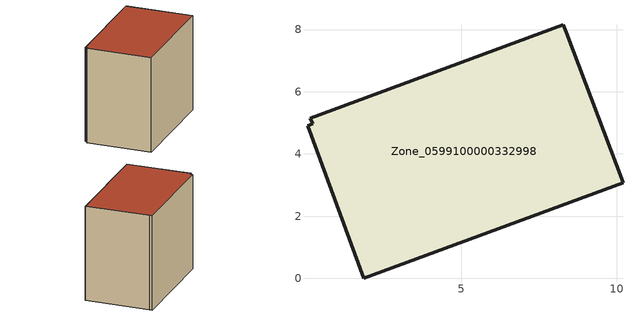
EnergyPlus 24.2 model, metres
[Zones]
Zone_0599100000332998
 floor ground (C_G): 8.29,8.16 8.37,7.91 10.2,3.08 1.87,0 0.06,4.91 0.23,4.97 0.16,5.14 z0.55
 wall outside (C_F): 8.29,8.16 0.16,5.14 0.23,4.97 0.06,4.91 1.87,0 10.2,3.08 8.37,7.91 8.29,8.16 z0.55:8.31
 roof outside (C_R): 8.37,7.91 8.29,8.16 0.16,5.14 0.23,4.97 0.06,4.91 1.87,0 10.2,3.08 z8.31
[BUILDING]
Pand.0599100000332998: North Axis=0; Terrain=City; Loads Convergence Tolerance Value=0.04; Temperature Convergence Tolerance Value=0.4; Solar Distribution=FullExterior; Maximum Number of Warmup Days=25; Minimum Number of Warmup Days=1
[Site:Location]
Rotterdam.The.Hague.AP_ZH_NLD Design_Conditions: Latitude=51.96; Longitude=4.45; Time Zone=1; Elevation=-4.5
[SITE:GROUNDTEMPERATURE:BUILDINGSURFACE]
18, 18, 18, 18, 18, 18, 18, 18, 18, 18, 18, 18
[MATERIAL] Thermal Absorptance=0.9; Solar Absorptance=0.7; Visible Absorptance=0.7
Name | Roughness | Thickness | Conductivity | Density | Specific Heat
G.TI.1975-1991 | MediumSmooth | 0.15 | 0.288461 | 540 | 1210
F.TI.1975-1991 | Rough | 0.3 | 0.230769 | 1920 | 840
R.TI.1975-1991 | MediumRough | 0.2 | 0.153846 | 1500 | 1000
[CONSTRUCTION]
C_G: G.TI.1975-1991
C_F: F.TI.1975-1991
C_R: R.TI.1975-1991
[ZONE]
Zone_0599100000332998: Type=1; Multiplier=1; Ceiling Height=Autocalculate; Volume=Autocalculate; Floor Area=autocalculate; Part of Total Floor Area=Yes
[ZONEINFILTRATION:DESIGNFLOWRATE]
Infil_Zone_0599100000332998: Zone or ZoneList or Space or SpaceList=Zone_0599100000332998; Schedule=AlwaysOn; Design Flow Rate Calculation Method=Flow/Area; Flow Rate per Floor Area=0.003; Constant Term Coefficient=1; Temperature Term Coefficient=0; Velocity Term Coefficient=0; Velocity Squared Term Coefficient=0
[HVACTEMPLATE:ZONE:IDEALLOADSAIRSYSTEM]
Zone_0599100000332998: Maximum Heating Supply Air Temperature=50; Minimum Cooling Supply Air Temperature=13; Maximum Heating Supply Air Humidity Ratio=0.0156; Minimum Cooling Supply Air Humidity Ratio=0.0077; Heating Limit=NoLimit; Cooling Limit=NoLimit; Dehumidification Control Type=ConstantSensibleHeatRatio; Cooling Sensible Heat Ratio=0.7; Dehumidification Setpoint=60; Humidification Control Type=None; Humidification Setpoint=30; Outdoor Air Method=None; Outdoor Air Flow Rate per Person=0.00944; Outdoor Air Flow Rate per Zone Floor Area=0; Outdoor Air Flow Rate per Zone=0; Demand Controlled Ventilation Type=None; Outdoor Air Economizer Type=NoEconomizer; Heat Recovery Type=None; Sensible Heat Recovery Effectiveness=0.7; Latent Heat Recovery Effectiveness=0.65
[ZONECONTROL:THERMOSTAT]
ThermostatControl_Zone_0599100000332998: Zone or ZoneList=Zone_0599100000332998; Control Type Schedule=DualSetpointControlType; Control 1=Thermostat_Zone_0599100000332998; Temperature Difference Between Cutout And Setpoint=0
[THERMOSTATSETPOINT:DUALSETPOINT]
Thermostat_Zone_0599100000332998: Heating Setpoint Temperature Schedule=HeatingSetpoint_Zone_0599100000332998; Cooling Setpoint Temperature Schedule=CoolingSetpoint_Zone_0599100000332998
[SCHEDULE:COMPACT]
HeatingSetpoint_Zone_0599100000332998: Through: 12/31, For: AllDays, Until: 24:00, 21
CoolingSetpoint_Zone_0599100000332998: Through: 12/31, For: AllDays, Until: 24:00, 24
DualSetpointControlType: Through: 12/31, For: AllDays, Until: 24:00, 4
AlwaysOn: Through: 12/31, For: AllDays, Until: 24:00, 1
